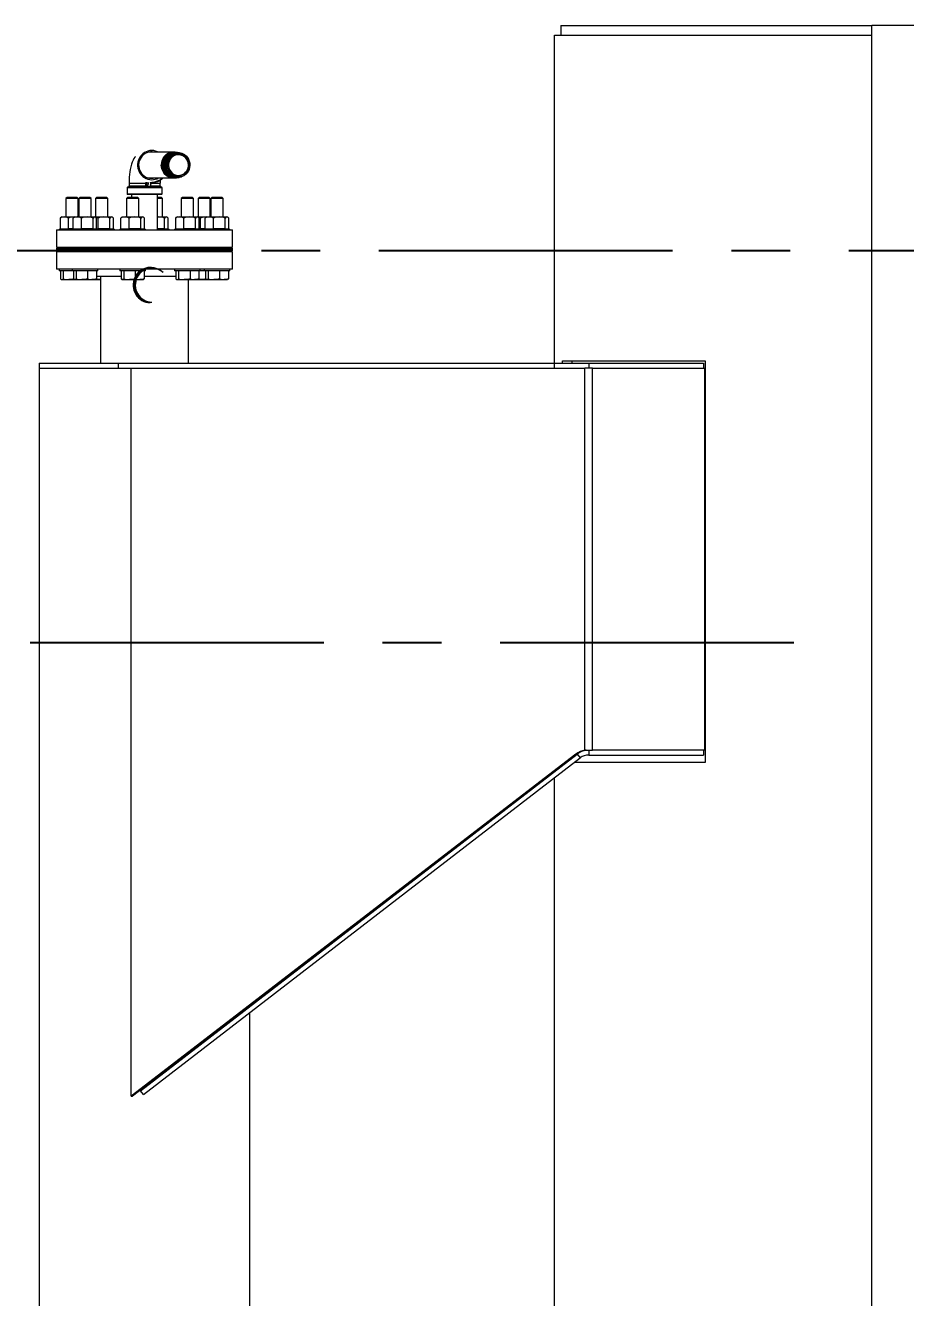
# Model space of a CAD drawing. Header units: inches. Extents: x 0 to 4731, y 0 to 1632.
# Drawn here: x 730.7 to 775.6, y 587.6 to 652.5 of the extents above; entities that cross this region are included whole.
import ezdxf

# ---------------------------------------------------------------- set-up
doc = ezdxf.new("R2010")
doc.units = ezdxf.units.IN
doc.header["$LTSCALE"] = 48
doc.header["$MEASUREMENT"] = 0
doc.linetypes.add('CENTER', pattern=[2, 1.25, -0.25, 0.25, -0.25])
for name, color, linetype, lineweight in [('AM_7', 142, 'CENTER', 25), ('Equipment-AM_0', 7, 'Continuous', 50), ('Equipment-AM_5', 92, 'Continuous', 25)]:
    doc.layers.add(name, color=color, linetype=linetype, lineweight=lineweight)
doc.styles.add('ISOCP', font='ISOCP.SHX')
doc.styles.get("Standard").update_dxf_attribs({"font": 'ROMANS.SHX', "width": 0.7})
doc.dimstyles.new('METSOPOWER_ANSI$0', dxfattribs={"dimtxt": 0.12, "dimasz": 0.12, "dimexe": 0.1, "dimexo": 0.05, "dimgap": 0.06, "dimtad": 1, "dimtoh": 1, "dimdec": 5, "dimzin": 12, "dimdsep": 46, "dimlunit": 4, "dimtxsty": 'Standard', "dimcen": 0, "dimclrd": 256, "dimclre": 256, "dimclrt": 140, "dimadec": 0, "dimazin": 2, "dimtp": 0.1, "dimtm": 0.1, "dimtfac": 0.71, "dimtdec": 5, "dimtmove": 0, "dimatfit": 3, "dimfxl": 1, "dimfrac": 2, "dimtzin": 7, "dimlwd": -1, "dimlwe": -1, "dimarcsym": 1})

# ---------------------------------------------------------------- blocks, each defined once
blk = doc.blocks.new('*D496')
at = {"layer": 'Defpoints', "color": 0, "transparency": 16777216}
for p in [(731.364, 631.03), (656.528, 509.03), (750.681, 509.03)]:
    blk.add_point(p, dxfattribs=at)
at = {"layer": 'Equipment-AM_5', "linetype": 'ByBlock', "transparency": 16777216}
for p, q in [((728.964, 631.03), (651.728, 631.03)), ((656.528, 625.27), (656.528, 514.79)), ((748.281, 509.03), (651.728, 509.03))]:
    blk.add_line(p, q, dxfattribs=at)
at = {"layer": 'Equipment-AM_5', "transparency": 16777216}
for points in [[(655.568, 625.27), (657.488, 625.27), (656.528, 631.03)], [(655.568, 514.79), (657.488, 514.79), (656.528, 509.03)]]:
    blk.add_solid(points, dxfattribs=at)
at = {"layer": 'Equipment-AM_5', "color": 140, "transparency": 16777216, "insert": (650.768, 570.03), "char_height": 5.76, "attachment_point": 5, "rotation": 90, "style": 'ISOCP', "bg_fill": 3, "box_fill_scale": 1.25, "bg_fill_color": 256, "bg_fill_true_color": 13158600, "bg_fill_transparency": 0}
blk.add_mtext('10\'-2"', dxfattribs=at)

msp = doc.modelspace()

# ---------------------------------------------------------------- linework, layer by layer
at = {"layer": 'AM_7', "ltscale": 0.25}
msp.add_line((1003.705925, 641.030171), (695.863562, 641.030171), dxfattribs=at)
at = {"layer": 'Equipment-AM_0', "lineweight": 18}
for p, q in [((758.002834, 652.530171), (758.002834, 652.030171)), ((758.002834, 652.530171), (773.875717, 652.530171)), ((773.875717, 509.030171), (773.875717, 652.530171)), ((777.328648, 652.530171), (773.875717, 652.530171)), ((757.681146, 635.030171), (757.681146, 652.030171)), ((757.681146, 652.030171), (773.875717, 652.030171)), ((738.230419, 646.057671), (736.998839, 646.057671)), ((737.131066, 646.057671), (737.094302, 646.06441)), ((738.349599, 646.046535), (738.253488, 646.052047)), ((738.309893, 646.05254), (738.308759, 646.052685)), ((738.403196, 646.033066), (738.326597, 646.042936)), ((738.330926, 646.049853), (738.328638, 646.050145)), ((738.370371, 646.042714), (738.336361, 646.048167)), ((738.351956, 646.047166), (738.349656, 646.04746)), ((738.433542, 646.034469), (738.369561, 646.041415)), ((738.372974, 646.044481), (738.370696, 646.044772)), ((738.403133, 646.033058), (738.376857, 646.036846)), ((738.40062, 646.032753), (738.385171, 646.036582)), ((738.408727, 646.02781), (738.388812, 646.031318)), ((738.394009, 646.041793), (738.391723, 646.042085)), ((738.496813, 646.027755), (738.403507, 646.033104)), ((738.415047, 646.039106), (738.41275, 646.039399)), ((738.45067, 646.028611), (738.416978, 646.035034)), ((738.436074, 646.036419), (738.433788, 646.036711)), ((738.457094, 646.033733), (738.454797, 646.034027)), ((738.478129, 646.031046), (738.475847, 646.031337)), ((738.517588, 646.023965), (738.484577, 646.029259)), ((738.499166, 646.028358), (738.496869, 646.028652)), ((738.508867, 646.025363), (738.591292, 646.004706)), ((738.520195, 646.025671), (738.517905, 646.025964)), ((737.594172, 645.361169), (737.593087, 645.393037)), ((737.976727, 645.003778), (737.976171, 645.004463)), ((735.948051, 644.471116), (735.948051, 644.335171)), ((735.948051, 644.471116), (736.809041, 644.471116)), ((735.948051, 644.335171), (736.809041, 644.335171)), ((736.809041, 644.335171), (736.809041, 644.471116)), ((736.809041, 644.471116), (736.840797, 644.471116)), ((736.809041, 644.335171), (736.840797, 644.335171)), ((736.840797, 644.471116), (736.840797, 644.335171)), ((736.846116, 644.306432), (736.897089, 644.514015)), ((736.846116, 644.306432), (736.847858, 644.30768)), ((736.935395, 644.509156), (736.887066, 644.312339)), ((736.998839, 644.742671), (738.230419, 644.742671)), ((737.022166, 644.504671), (737.099516, 644.504671)), ((737.022295, 644.312339), (737.069523, 644.504671)), ((737.042745, 644.312247), (737.089996, 644.504671)), ((737.051398, 644.335171), (737.048374, 644.335171)), ((737.051398, 644.347484), (737.051398, 644.335171)), ((737.051398, 644.335171), (737.529051, 644.335171)), ((737.081756, 644.471116), (737.529051, 644.471116)), ((737.529051, 644.335171), (737.529051, 644.471116)), ((738.27093, 644.749452), (738.360901, 644.755691)), ((738.312002, 644.748711), (738.339667, 644.753457)), ((738.318945, 644.748958), (738.321235, 644.74925)), ((738.339974, 644.751644), (738.342266, 644.751937)), ((738.361, 644.754331), (738.363292, 644.754624)), ((738.365884, 644.757766), (738.423816, 644.764727)), ((738.382036, 644.757018), (738.384313, 644.757309)), ((738.403051, 644.759703), (738.405353, 644.759997)), ((738.417999, 644.764745), (738.513934, 644.784863)), ((738.420749, 644.7684), (738.508114, 644.77446)), ((738.424097, 644.762392), (738.426387, 644.762685)), ((738.435023, 644.76939), (738.483908, 644.780396)), ((738.445116, 644.765078), (738.447412, 644.765371)), ((738.448278, 644.77031), (738.563786, 644.792751)), ((738.460018, 644.767604), (738.486885, 644.772212)), ((738.466156, 644.767766), (738.468431, 644.768056)), ((738.487183, 644.770452), (738.489473, 644.770745)), ((738.508209, 644.773139), (738.510506, 644.773432)), ((732.779287, 643.745171), (732.725187, 643.691071)), ((732.725187, 643.691071), (732.725187, 642.753671)), ((732.732793, 643.691071), (732.725187, 643.691071)), ((733.350187, 643.691071), (732.732793, 643.691071)), ((732.785576, 643.745171), (732.779287, 643.745171)), ((733.296087, 643.745171), (732.785576, 643.745171)), ((733.350187, 643.691071), (733.296087, 643.745171)), ((733.350187, 642.753671), (733.350187, 643.691071)), ((733.435396, 643.745171), (733.381296, 643.691071)), ((733.381296, 643.691071), (733.381296, 642.753671)), ((733.388902, 643.691071), (733.381296, 643.691071)), ((734.006296, 643.691071), (733.388902, 643.691071)), ((733.441685, 643.745171), (733.435396, 643.745171)), ((733.952196, 643.745171), (733.441685, 643.745171)), ((734.006296, 643.691071), (733.952196, 643.745171)), ((734.006296, 642.753671), (734.006296, 643.691071)), ((734.291094, 643.745171), (734.236994, 643.691071)), ((734.236994, 643.691071), (734.236994, 642.753671)), ((734.2446, 643.691071), (734.236994, 643.691071)), ((734.861994, 643.691071), (734.2446, 643.691071)), ((734.297383, 643.745171), (734.291094, 643.745171)), ((734.807894, 643.745171), (734.297383, 643.745171)), ((734.861994, 643.691071), (734.807894, 643.745171)), ((734.861994, 642.753671), (734.861994, 643.691071)), ((735.875081, 643.745171), (735.820981, 643.691071)), ((735.820981, 643.691071), (735.820981, 642.753671)), ((735.828587, 643.691071), (735.820981, 643.691071)), ((736.445981, 643.691071), (735.828587, 643.691071)), ((735.843051, 644.245171), (735.843051, 643.930171)), ((736.958445, 644.245171), (735.843051, 644.245171)), ((735.843051, 643.930171), (737.634051, 643.930171)), ((735.873051, 644.275171), (736.825704, 644.275171)), ((737.604051, 643.900171), (735.873051, 643.900171)), ((735.88137, 643.745171), (735.875081, 643.745171)), ((736.391881, 643.745171), (735.88137, 643.745171)), ((736.081051, 643.900171), (736.081051, 643.745171)), ((736.445981, 643.691071), (736.391881, 643.745171)), ((736.445981, 642.753671), (736.445981, 643.691071)), ((736.819597, 644.275171), (736.816232, 644.277693)), ((737.634051, 644.245171), (736.958445, 644.245171)), ((737.070336, 644.275171), (737.071854, 644.275171)), ((737.071854, 644.275171), (737.604051, 644.275171)), ((737.396051, 642.090171), (737.396051, 643.900171)), ((737.602021, 643.745171), (737.396051, 643.745171)), ((737.656121, 643.691071), (737.396051, 643.691071)), ((737.656121, 643.691071), (737.602021, 643.745171)), ((737.634051, 643.930171), (737.634051, 644.245171)), ((737.656121, 642.753671), (737.656121, 643.691071)), ((738.669207, 643.745171), (738.615107, 643.691071)), ((738.615107, 643.691071), (738.615107, 642.753671)), ((738.622713, 643.691071), (738.615107, 643.691071)), ((739.240107, 643.691071), (738.622713, 643.691071)), ((738.675497, 643.745171), (738.669207, 643.745171)), ((739.186007, 643.745171), (738.675497, 643.745171)), ((739.240107, 643.691071), (739.186007, 643.745171)), ((739.240107, 642.753671), (739.240107, 643.691071)), ((739.524905, 643.745171), (739.470805, 643.691071)), ((739.470805, 643.691071), (739.470805, 642.753671)), ((739.478411, 643.691071), (739.470805, 643.691071)), ((740.095805, 643.691071), (739.478411, 643.691071)), ((739.531195, 643.745171), (739.524905, 643.745171)), ((740.041705, 643.745171), (739.531195, 643.745171)), ((740.095805, 643.691071), (740.041705, 643.745171)), ((740.095805, 642.753671), (740.095805, 643.691071)), ((740.181014, 643.745171), (740.126914, 643.691071)), ((740.126914, 643.691071), (740.126914, 642.753671)), ((740.13452, 643.691071), (740.126914, 643.691071)), ((740.751914, 643.691071), (740.13452, 643.691071)), ((740.187303, 643.745171), (740.181014, 643.745171)), ((740.697814, 643.745171), (740.187303, 643.745171)), ((740.751914, 643.691071), (740.697814, 643.745171)), ((740.751914, 642.753671), (740.751914, 643.691071)), ((732.439465, 642.694301), (732.481436, 642.734829)), ((732.439465, 642.138671), (732.439465, 642.694301)), ((732.506687, 642.753671), (732.481155, 642.735218)), ((732.506687, 642.753671), (732.64724, 642.753671)), ((732.64724, 642.753671), (733.154127, 642.753671)), ((732.855016, 642.138671), (732.855016, 642.694301)), ((733.095573, 642.694301), (733.137545, 642.734829)), ((733.095573, 642.138671), (733.095573, 642.694301)), ((733.162796, 642.753671), (733.137264, 642.735218)), ((733.154127, 642.753671), (733.162284, 642.7533)), ((733.154127, 642.753671), (733.162796, 642.753671)), ((733.162796, 642.753671), (733.303349, 642.753671)), ((733.303349, 642.753671), (733.810236, 642.753671)), ((733.511125, 642.138671), (733.511125, 642.694301)), ((733.810236, 642.753671), (734.200683, 642.753671)), ((734.109347, 642.138671), (734.109347, 642.694301)), ((734.200683, 642.753671), (734.224796, 642.753671)), ((734.250328, 642.735218), (734.224796, 642.753671)), ((734.224796, 642.753671), (734.665934, 642.753671)), ((734.292019, 642.138671), (734.292019, 642.694301)), ((734.366823, 642.138671), (734.366823, 642.694301)), ((734.665934, 642.753671), (735.056381, 642.753671)), ((734.965046, 642.138671), (734.965046, 642.694301)), ((735.056381, 642.753671), (735.080494, 642.753671)), ((735.106026, 642.735218), (735.080494, 642.753671)), ((735.147717, 642.138671), (735.147717, 642.694301)), ((735.535258, 642.694301), (735.57723, 642.734829)), ((735.535258, 642.138671), (735.535258, 642.694301)), ((735.602481, 642.753671), (735.576949, 642.735218)), ((735.602481, 642.753671), (735.743034, 642.753671)), ((735.743034, 642.753671), (736.249921, 642.753671)), ((735.95081, 642.138671), (735.95081, 642.694301)), ((736.249921, 642.753671), (736.640368, 642.753671)), ((736.549032, 642.138671), (736.549032, 642.694301)), ((736.640368, 642.753671), (736.664481, 642.753671)), ((736.690013, 642.735218), (736.664481, 642.753671)), ((736.731703, 642.138671), (736.731703, 642.694301)), ((737.396051, 642.748526), (737.460061, 642.753671)), ((737.396051, 642.753671), (737.460061, 642.753671)), ((737.460061, 642.753671), (737.850508, 642.753671)), ((737.759172, 642.138671), (737.759172, 642.694301)), ((737.850508, 642.753671), (737.874621, 642.753671)), ((737.900152, 642.735218), (737.874621, 642.753671)), ((737.941843, 642.138671), (737.941843, 642.694301)), ((738.329385, 642.694301), (738.371356, 642.734829)), ((738.329385, 642.138671), (738.329385, 642.694301)), ((738.396607, 642.753671), (738.371076, 642.735218)), ((738.396607, 642.753671), (738.53716, 642.753671)), ((738.53716, 642.753671), (739.044047, 642.753671)), ((738.744936, 642.138671), (738.744936, 642.694301)), ((739.044047, 642.753671), (739.434494, 642.753671)), ((739.343159, 642.138671), (739.343159, 642.694301)), ((739.434494, 642.753671), (739.458607, 642.753671)), ((739.484139, 642.735218), (739.458607, 642.753671)), ((739.458607, 642.753671), (739.899746, 642.753671)), ((739.52583, 642.138671), (739.52583, 642.694301)), ((739.600634, 642.138671), (739.600634, 642.694301)), ((739.841192, 642.694301), (739.883163, 642.734829)), ((739.841192, 642.138671), (739.841192, 642.694301)), ((739.908414, 642.753671), (739.882882, 642.735218)), ((739.899746, 642.753671), (739.907902, 642.7533)), ((739.899746, 642.753671), (739.908414, 642.753671)), ((739.908414, 642.753671), (740.048967, 642.753671)), ((740.048967, 642.753671), (740.555854, 642.753671)), ((740.256743, 642.138671), (740.256743, 642.694301)), ((740.555854, 642.753671), (740.946301, 642.753671)), ((740.854966, 642.138671), (740.854966, 642.694301)), ((740.946301, 642.753671), (740.970414, 642.753671)), ((740.995946, 642.735218), (740.970414, 642.753671)), ((741.037637, 642.138671), (741.037637, 642.694301)), ((732.238551, 642.090171), (732.238551, 641.215171)), ((732.238551, 642.090171), (741.238551, 642.090171)), ((732.381687, 642.122671), (732.381687, 642.090171)), ((732.381687, 642.122671), (732.397654, 642.122671)), ((732.397654, 642.122671), (733.037796, 642.122671)), ((732.439465, 642.138671), (732.64724, 642.138671)), ((732.506687, 642.138671), (732.506687, 642.122671)), ((732.64724, 642.138671), (732.855016, 642.138671)), ((733.095573, 642.138671), (732.855016, 642.138671)), ((733.037796, 642.122671), (733.037796, 642.090171)), ((733.037796, 642.122671), (733.053762, 642.122671)), ((733.053762, 642.122671), (734.349796, 642.122671)), ((733.095573, 642.138671), (733.303349, 642.138671)), ((733.162796, 642.138671), (733.162796, 642.122671)), ((733.303349, 642.138671), (733.511125, 642.138671)), ((733.810236, 642.138671), (733.511125, 642.138671)), ((734.109347, 642.138671), (733.810236, 642.138671)), ((734.109347, 642.138671), (734.200683, 642.138671)), ((734.200683, 642.138671), (734.292019, 642.138671)), ((734.224796, 642.122671), (734.224796, 642.138671)), ((734.292019, 642.138671), (734.366823, 642.138671)), ((734.349796, 642.090171), (734.349796, 642.122671)), ((734.349796, 642.122671), (735.205494, 642.122671)), ((734.665934, 642.138671), (734.366823, 642.138671)), ((734.965046, 642.138671), (734.665934, 642.138671)), ((734.965046, 642.138671), (735.056381, 642.138671)), ((735.056381, 642.138671), (735.147717, 642.138671)), ((735.080494, 642.122671), (735.080494, 642.138671)), ((735.205494, 642.090171), (735.205494, 642.122671)), ((735.477481, 642.122671), (735.477481, 642.090171)), ((735.477481, 642.122671), (735.493447, 642.122671)), ((735.493447, 642.122671), (736.789481, 642.122671)), ((735.535258, 642.138671), (735.743034, 642.138671)), ((735.602481, 642.138671), (735.602481, 642.122671)), ((735.743034, 642.138671), (735.95081, 642.138671)), ((736.249921, 642.138671), (735.95081, 642.138671)), ((736.549032, 642.138671), (736.249921, 642.138671)), ((736.549032, 642.138671), (736.640368, 642.138671)), ((736.640368, 642.138671), (736.731703, 642.138671)), ((736.664481, 642.122671), (736.664481, 642.138671)), ((736.789481, 642.090171), (736.789481, 642.122671)), ((737.460061, 642.138671), (737.396051, 642.138671)), ((737.396051, 642.122671), (737.999621, 642.122671)), ((737.759172, 642.138671), (737.460061, 642.138671)), ((737.759172, 642.138671), (737.850508, 642.138671)), ((737.850508, 642.138671), (737.941843, 642.138671)), ((737.874621, 642.122671), (737.874621, 642.138671)), ((737.999621, 642.090171), (737.999621, 642.122671)), ((738.271607, 642.122671), (738.271607, 642.090171)), ((738.271607, 642.122671), (738.287574, 642.122671)), ((738.287574, 642.122671), (739.583607, 642.122671)), ((738.329385, 642.138671), (738.53716, 642.138671)), ((738.396607, 642.138671), (738.396607, 642.122671)), ((738.53716, 642.138671), (738.744936, 642.138671)), ((739.044047, 642.138671), (738.744936, 642.138671)), ((739.343159, 642.138671), (739.044047, 642.138671)), ((739.343159, 642.138671), (739.434494, 642.138671)), ((739.434494, 642.138671), (739.52583, 642.138671)), ((739.458607, 642.122671), (739.458607, 642.138671)), ((739.52583, 642.138671), (739.600634, 642.138671)), ((739.583607, 642.090171), (739.583607, 642.122671)), ((739.583607, 642.122671), (739.783414, 642.122671)), ((739.841192, 642.138671), (739.600634, 642.138671)), ((739.783414, 642.122671), (739.783414, 642.090171)), ((739.783414, 642.122671), (739.799381, 642.122671)), ((739.799381, 642.122671), (741.095414, 642.122671)), ((739.841192, 642.138671), (740.048967, 642.138671)), ((739.908414, 642.138671), (739.908414, 642.122671)), ((740.048967, 642.138671), (740.256743, 642.138671)), ((740.555854, 642.138671), (740.256743, 642.138671)), ((740.854966, 642.138671), (740.555854, 642.138671)), ((740.854966, 642.138671), (740.946301, 642.138671)), ((740.946301, 642.138671), (741.037637, 642.138671)), ((740.970414, 642.122671), (740.970414, 642.138671)), ((741.095414, 642.090171), (741.095414, 642.122671)), ((741.238551, 641.215171), (741.238551, 642.090171)), ((732.238551, 641.215171), (741.238551, 641.215171)), ((732.238551, 641.152671), (732.238551, 641.090171)), ((733.084845, 641.152671), (732.238551, 641.152671)), ((732.238551, 641.090171), (732.238551, 641.027671)), ((741.238551, 641.090171), (732.238551, 641.090171)), ((733.084845, 641.090171), (732.238551, 641.090171)), ((732.725187, 641.215171), (732.725187, 641.152671)), ((741.238551, 641.152671), (733.084845, 641.152671)), ((741.238551, 641.090171), (733.084845, 641.090171)), ((733.350187, 641.152671), (733.350187, 641.215171)), ((733.381296, 641.215171), (733.381296, 641.152671)), ((734.006296, 641.152671), (734.006296, 641.215171)), ((735.820981, 641.215171), (735.820981, 641.152671)), ((736.445981, 641.152671), (736.445981, 641.215171)), ((738.615107, 641.215171), (738.615107, 641.152671)), ((739.240107, 641.152671), (739.240107, 641.215171)), ((739.832301, 641.152671), (739.832301, 641.215171)), ((740.095805, 641.152671), (740.095805, 641.215171)), ((740.126914, 641.215171), (740.126914, 641.152671)), ((740.751914, 641.152671), (740.751914, 641.215171)), ((741.238551, 641.090171), (741.238551, 641.152671)), ((741.238551, 641.027671), (741.238551, 641.090171)), ((741.238551, 641.027671), (732.238551, 641.027671)), ((732.238551, 640.965171), (732.238551, 640.090171)), ((741.238551, 640.965171), (732.238551, 640.965171)), ((732.725187, 641.027671), (732.725187, 640.965171)), ((733.350187, 640.965171), (733.350187, 641.027671)), ((733.381296, 641.027671), (733.381296, 640.965171)), ((734.006296, 640.965171), (734.006296, 641.027671)), ((735.820981, 641.027671), (735.820981, 640.965171)), ((736.445981, 640.965171), (736.445981, 641.027671)), ((738.615107, 641.027671), (738.615107, 640.965171)), ((739.240107, 640.965171), (739.240107, 641.027671)), ((739.832301, 640.965171), (739.832301, 641.027671)), ((740.095805, 640.965171), (740.095805, 641.027671)), ((740.126914, 641.027671), (740.126914, 640.965171)), ((740.751914, 640.965171), (740.751914, 641.027671)), ((741.238551, 640.090171), (741.238551, 640.965171)), ((741.238551, 640.090171), (732.238551, 640.090171)), ((732.381687, 640.090171), (732.381687, 639.995171)), ((732.397654, 639.995171), (732.381687, 639.995171)), ((733.037796, 639.995171), (732.397654, 639.995171)), ((732.452385, 639.995171), (732.452385, 639.598598)), ((732.586838, 639.995171), (732.586838, 639.598598)), ((733.037796, 640.090171), (733.037796, 639.995171)), ((733.053762, 639.995171), (733.037796, 639.995171)), ((734.349796, 639.995171), (733.053762, 639.995171)), ((733.108493, 639.995171), (733.108493, 639.598598)), ((733.242947, 639.995171), (733.242947, 639.598598)), ((733.82825, 639.995171), (733.82825, 639.598598)), ((734.279099, 639.995171), (734.279099, 639.598598)), ((734.349796, 639.995171), (734.349796, 640.090171)), ((735.477481, 640.090171), (735.477481, 639.995171)), ((735.493447, 639.995171), (735.477481, 639.995171)), ((736.789481, 639.995171), (735.493447, 639.995171)), ((735.548178, 639.995171), (735.548178, 639.598598)), ((735.682632, 639.995171), (735.682632, 639.598598)), ((736.267934, 639.995171), (736.267934, 639.598598)), ((736.718783, 639.995171), (736.718783, 639.598598)), ((736.789481, 639.995171), (736.789481, 640.090171)), ((737.099516, 640.170671), (737.022166, 640.170671)), ((738.271607, 640.090171), (738.271607, 639.995171)), ((738.287574, 639.995171), (738.271607, 639.995171)), ((739.583607, 639.995171), (738.287574, 639.995171)), ((738.342305, 639.995171), (738.342305, 639.598598)), ((738.476758, 639.995171), (738.476758, 639.598598)), ((739.062061, 639.995171), (739.062061, 639.598598)), ((739.51291, 639.995171), (739.51291, 639.598598)), ((739.583607, 639.995171), (739.583607, 640.090171)), ((739.783414, 639.995171), (739.583607, 639.995171)), ((739.783414, 640.090171), (739.783414, 639.995171)), ((739.799381, 639.995171), (739.783414, 639.995171)), ((741.095414, 639.995171), (739.799381, 639.995171)), ((739.854111, 639.995171), (739.854111, 639.598598)), ((739.988565, 639.995171), (739.988565, 639.598598)), ((740.573868, 639.995171), (740.573868, 639.598598)), ((741.024717, 639.995171), (741.024717, 639.598598)), ((741.095414, 639.995171), (741.095414, 640.090171)), ((732.493441, 639.558819), (732.506687, 639.551171)), ((732.519611, 639.551171), (732.506687, 639.551171)), ((732.519611, 639.551171), (732.879489, 639.551171)), ((732.879489, 639.551171), (733.162796, 639.551171)), ((733.14955, 639.558819), (733.162796, 639.551171)), ((733.17572, 639.551171), (733.162796, 639.551171)), ((733.17572, 639.551171), (733.535598, 639.551171)), ((733.535598, 639.551171), (734.053674, 639.551171)), ((734.053674, 639.551171), (734.224796, 639.551171)), ((734.224796, 639.551171), (734.238042, 639.558819)), ((734.224796, 639.551171), (734.391296, 639.551171)), ((735.548178, 639.715171), (734.279099, 639.715171)), ((734.488551, 639.559652), (734.391296, 639.551171)), ((734.391296, 639.551171), (734.488551, 639.551171)), ((734.488551, 639.715171), (734.488551, 635.280171)), ((735.589234, 639.558819), (735.602481, 639.551171)), ((735.615405, 639.551171), (735.602481, 639.551171)), ((735.615405, 639.551171), (735.975283, 639.551171)), ((735.975283, 639.551171), (736.493359, 639.551171)), ((736.493359, 639.551171), (736.664481, 639.551171)), ((736.664481, 639.551171), (736.677727, 639.558819)), ((738.342305, 639.715171), (736.718783, 639.715171)), ((738.383361, 639.558819), (738.396607, 639.551171)), ((738.409531, 639.551171), (738.396607, 639.551171)), ((738.409531, 639.551171), (738.76941, 639.551171)), ((738.76941, 639.551171), (739.287485, 639.551171)), ((738.988551, 635.280171), (738.988551, 639.551171)), ((739.287485, 639.551171), (739.458607, 639.551171)), ((739.458607, 639.551171), (739.471854, 639.558819)), ((739.458607, 639.551171), (739.625108, 639.551171)), ((739.625108, 639.551171), (739.908414, 639.551171)), ((739.895168, 639.558819), (739.908414, 639.551171)), ((739.921338, 639.551171), (739.908414, 639.551171)), ((739.921338, 639.551171), (740.281216, 639.551171)), ((740.281216, 639.551171), (740.799292, 639.551171)), ((740.799292, 639.551171), (740.970414, 639.551171)), ((740.970414, 639.551171), (740.983661, 639.558819)), ((731.363551, 635.280171), (731.363551, 635.030171)), ((731.363551, 635.280171), (735.390541, 635.280171)), ((735.390541, 635.280171), (735.390541, 635.030171)), ((735.390541, 635.280171), (759.421863, 635.280171)), ((758.086099, 635.405171), (765.371765, 635.405171)), ((758.086099, 635.280171), (758.086099, 635.405171)), ((758.583487, 635.280171), (758.583487, 635.405171)), ((759.421863, 635.280171), (759.421863, 635.030171)), ((759.421863, 635.280171), (765.275828, 635.280171)), ((765.275828, 635.280171), (765.275828, 635.030171)), ((765.371765, 635.405171), (765.371765, 614.905171)), ((731.363551, 635.030171), (731.363551, 540.26147)), ((731.363551, 635.030171), (735.390541, 635.030171)), ((735.390541, 635.030171), (736.058887, 635.030171)), ((736.058887, 597.862637), (736.058887, 635.030171)), ((736.058887, 635.030171), (759.221719, 635.030171)), ((759.221719, 615.521378), (759.221719, 635.030171)), ((759.615544, 635.030171), (759.221719, 635.030171)), ((759.615544, 615.530171), (759.615544, 635.030171)), ((759.615544, 635.030171), (765.33065, 635.030171)), ((765.33065, 635.030171), (765.33065, 615.530171)), ((758.771342, 615.332135), (736.058887, 597.862637)), ((758.833653, 615.332135), (736.121199, 597.862637)), ((736.526384, 598.138913), (758.833697, 615.333519)), ((736.68317, 597.947402), (758.990482, 615.142008)), ((758.771342, 615.332135), (758.833653, 615.332135)), ((758.833697, 615.333519), (758.990482, 615.142008)), ((759.284031, 615.521378), (759.221719, 615.521378)), ((759.284031, 615.521378), (759.366719, 615.524022)), ((759.421863, 615.525774), (759.421863, 615.280171)), ((759.421863, 615.280171), (765.275828, 615.280171)), ((765.33065, 615.530171), (759.615544, 615.530171)), ((765.275828, 615.530171), (765.275828, 615.280171)), ((765.371765, 614.905171), (758.683223, 614.905171)), ((757.681146, 596.41258), (757.681146, 614.132764)), ((757.681146, 576.467671), (757.681146, 614.132764)), ((742.113551, 578.280171), (742.113551, 602.133171)), ((736.058887, 597.862637), (736.121199, 597.862637)), ((736.68317, 597.947402), (736.526384, 598.138913))]:
    msp.add_line(p, q, dxfattribs=at)
at = {"layer": 'Equipment-AM_0', "lineweight": 18, "flags": 128}
for points in [[(736.269056, 645.834382), (736.247, 645.805994), (736.198091, 645.73037), (736.153847, 645.647976), (736.112958, 645.555434), (736.074257, 645.447051), (736.038078, 645.318203), (736.008646, 645.181904), (735.986842, 645.049426), (735.97079, 644.919364), (735.959361, 644.790019), (735.952003, 644.660699), (735.948447, 644.531329), (735.948051, 644.471116)], [(737.448868, 646.057671), (737.395055, 646.084563), (737.302033, 646.118667), (737.205375, 646.139388), (737.106883, 646.146337), (737.008391, 646.139388), (736.911733, 646.118667), (736.818711, 646.084563), (736.731057, 646.03771), (736.650404, 645.978981), (736.578254, 645.909469), (736.515951, 645.83047), (736.464657, 645.743456), (736.425326, 645.650047), (736.398691, 645.551983), (736.385248, 645.451091), (736.385248, 645.34925), (736.398691, 645.248359), (736.425326, 645.150295), (736.464657, 645.056885), (736.515951, 644.969871), (736.578254, 644.890872), (736.650404, 644.821361), (736.731057, 644.762631), (736.818711, 644.715778), (736.911733, 644.681674), (737.008391, 644.660954), (737.106883, 644.654004), (737.106883, 644.654004)], [(737.220776, 646.057671), (737.136064, 646.069879), (737.041032, 646.069879), (736.947014, 646.055606), (736.856012, 646.027362), (736.769966, 645.985752), (736.69071, 645.931661), (736.619934, 645.866242), (736.559145, 645.790889), (736.509639, 645.707209), (736.472472, 645.616985), (736.448436, 645.52214), (736.438042, 645.424695), (736.441513, 645.326728), (736.458774, 645.230326), (736.489457, 645.137544), (736.53291, 645.050359), (736.588205, 644.97063), (736.654163, 644.900056), (736.72938, 644.840141), (736.812252, 644.792162), (736.901013, 644.757142), (736.99377, 644.735827), (737.088548, 644.728671), (737.088548, 644.728671)], [(736.998839, 646.057671), (736.994264, 646.057654), (736.921571, 646.052821)], [(737.628048, 645.602864), (737.604031, 645.493017), (737.598581, 645.38046)], [(738.338545, 644.754105), (738.290662, 644.746107), (738.184488, 644.746903), (738.076919, 644.76653), (737.976931, 644.803349), (737.88167, 644.858415), (737.799083, 644.927121), (737.726812, 645.011432), (737.670881, 645.104292), (737.629695, 645.208353), (737.606676, 645.314905), (737.601168, 645.426992), (737.613607, 645.535227), (737.644348, 645.642702), (737.690794, 645.740417), (737.754269, 645.831159), (737.829435, 645.90733), (737.918435, 645.9711), (738.001898, 646.012449), (738.092311, 646.041215), (738.183812, 646.05554), (738.278401, 646.055739), (738.309591, 646.050658)], [(738.326389, 646.042315), (738.256889, 646.054558), (738.11683, 646.043926), (737.982554, 646.001434), (737.860751, 645.929204), (737.757449, 645.830853), (737.677828, 645.711205), (737.625844, 645.576213), (737.604063, 645.432556), (737.613656, 645.287335), (737.65413, 645.147744), (737.723505, 645.020665), (737.818427, 644.912419), (737.932225, 644.82974)], [(737.673611, 645.662083), (737.639417, 645.555685), (737.62337, 645.444733)], [(738.341991, 644.754169), (738.286722, 644.747361), (738.178057, 644.75285), (738.074792, 644.776305), (737.973959, 644.8184), (737.88399, 644.875615), (737.802298, 644.949584), (737.735712, 645.03412), (737.682315, 645.131638), (737.646567, 645.233975), (737.627434, 645.344054), (737.626507, 645.45266), (737.643745, 645.562893), (737.677693, 645.665523), (737.729309, 645.763479), (737.794257, 645.848558), (737.874381, 645.923185), (737.962954, 645.981111), (738.062496, 646.023984), (738.164654, 646.048212), (738.272333, 646.054482), (738.330665, 646.047641)], [(737.728378, 645.801666), (737.669912, 645.706768), (737.628048, 645.602864)], [(738.330813, 646.04496), (738.304748, 646.050215), (738.164961, 646.045751), (738.029618, 646.00937), (737.905473, 645.942831), (737.798678, 645.849494), (737.714548, 645.733957), (737.657313, 645.601929), (737.629777, 645.459974), (737.633364, 645.315095), (737.667942, 645.174474), (737.731776, 645.045048), (737.821785, 644.933232), (737.933534, 644.844559), (738.061507, 644.783366), (738.199433, 644.752727), (738.340506, 644.754124), (738.405894, 644.769995)], [(738.363154, 644.756299), (738.279903, 644.749657), (738.175031, 644.759484), (738.070285, 644.788041), (737.974425, 644.832942), (737.884693, 644.895471), (737.808596, 644.970397), (737.743938, 645.059861), (737.69613, 645.156378), (737.663784, 645.262701), (737.649605, 645.369933), (737.653165, 645.481133), (737.674167, 645.586993), (737.713183, 645.690533), (737.766949, 645.783083), (737.836971, 645.867283), (737.917389, 645.936081), (738.010469, 645.991438), (738.10842, 646.028715), (738.214006, 646.048973), (738.318387, 646.05051), (738.351633, 646.045141)], [(737.72457, 645.718301), (737.680616, 645.616349), (737.654218, 645.508055)], [(738.328502, 646.045012), (738.213031, 646.046389), (738.076885, 646.016117), (737.950638, 645.955363), (737.840574, 645.867162), (737.752138, 645.755908), (737.689785, 645.62707), (737.6566, 645.487055), (737.654231, 645.342782), (737.682887, 645.201393), (737.741122, 645.069879), (737.826093, 644.954728), (737.933662, 644.861671), (738.058496, 644.79526), (738.211925, 644.756434), (738.369895, 644.757905), (738.411881, 644.769352)], [(738.410704, 644.763198), (738.381148, 644.756913), (738.276348, 644.753072), (738.169396, 644.767752), (738.069217, 644.799725), (737.97295, 644.849911), (737.888626, 644.914109), (737.81384, 644.994158), (737.754824, 645.083356), (737.709895, 645.184254), (737.682789, 645.288404), (737.672734, 645.398783), (737.680544, 645.506148), (737.706446, 645.613565), (737.748244, 645.712039), (737.807132, 645.804379), (737.878156, 645.882854), (737.96334, 645.949698), (738.055529, 645.999315), (738.15735, 646.033115), (738.260254, 646.048265), (738.367171, 646.045194), (738.396183, 646.039207)], [(737.791855, 645.848904), (737.724932, 645.760792), (737.673611, 645.662083)], [(738.25452, 646.041457), (738.141053, 646.026427), (737.996201, 645.96678), (737.870289, 645.871698), (737.771222, 645.747175), (737.705223, 645.601002), (737.676494, 645.442308), (737.686875, 645.281036), (737.735721, 645.127269), (737.820029, 644.990607), (737.934598, 644.879618), (738.072282, 644.801225), (738.224511, 644.760292), (738.38183, 644.759385), (738.418061, 644.768689)], [(737.780592, 645.770999), (737.727387, 645.674438), (737.69098, 645.569823)], [(737.733458, 645.629453), (737.704737, 645.522767), (737.69413, 645.412496)], [(738.420758, 644.764359), (738.377501, 644.757083), (738.270055, 644.757762), (738.167198, 644.776404), (738.065972, 644.813543), (737.974842, 644.866074), (737.891188, 644.935501), (737.822003, 645.016014), (737.765297, 645.109914), (737.725806, 645.209342), (737.702388, 645.317137), (737.696993, 645.424276), (737.709454, 645.533817), (737.738716, 645.636589), (737.785601, 645.735524), (737.846172, 645.822337), (737.922144, 645.899504), (738.007143, 645.960562), (738.103583, 646.007249), (738.203372, 646.035655), (738.309348, 646.046584), (738.412618, 646.03912), (738.42694, 646.035511)], [(738.146389, 646.016038), (738.026751, 645.968854), (737.900034, 645.87609), (737.799656, 645.753581), (737.73191, 645.609026), (737.701066, 645.45146), (737.709131, 645.290733), (737.755633, 645.136913), (737.837672, 644.9996), (737.950179, 644.887372), (738.08618, 644.80727), (738.089763, 644.80625)], [(737.781397, 645.686386), (737.742842, 645.583603), (737.721901, 645.475443)], [(738.426097, 644.765011), (738.370971, 644.758154), (738.267094, 644.763278), (738.16257, 644.786885), (738.06614, 644.827006), (737.975029, 644.884788), (737.896859, 644.955398), (737.829376, 645.040853), (737.778226, 645.134003), (737.741927, 645.237508), (737.723514, 645.342704), (737.722438, 645.452595), (737.73879, 645.55798), (737.773011, 645.661867), (737.822236, 645.755558), (737.887844, 645.841724), (737.964342, 645.913149), (738.053887, 645.971869), (738.148982, 646.012964), (738.25231, 646.037604), (738.355223, 646.043721), (738.414778, 646.036808)], [(737.859433, 645.891441), (737.784771, 645.810908), (737.72457, 645.718301)], [(738.299481, 646.035472), (738.202526, 646.025571), (738.057297, 645.970765), (737.929826, 645.880314), (737.828148, 645.759854), (737.758681, 645.616935), (737.725779, 645.46052), (737.731539, 645.300379), (737.775679, 645.146533), (737.855461, 645.008609), (737.965915, 644.895206), (738.100197, 644.813409), (738.249963, 644.768358)], [(737.841297, 645.819697), (737.779434, 645.729412), (737.733458, 645.629453)], [(738.463885, 644.768267), (738.367619, 644.760472), (738.261496, 644.770289), (738.161342, 644.797464), (738.064296, 644.842777), (737.978456, 644.902438), (737.90137, 644.978154), (737.839466, 645.063588), (737.790978, 645.161182), (737.759938, 645.262766), (737.745462, 645.371243), (737.748736, 645.47753), (737.769855, 645.584661), (737.807025, 645.683667), (737.861308, 645.777372), (737.928135, 645.857929), (738.009411, 645.927634), (738.098308, 645.98065), (738.197358, 646.018485), (738.298246, 646.037968), (738.403844, 646.039651), (738.435776, 646.034532)], [(738.236754, 646.025245), (738.233194, 646.024936), (738.087826, 645.972536), (737.959653, 645.884376), (737.856721, 645.765978), (737.785537, 645.624732), (737.750603, 645.469489), (737.754108, 645.309971), (737.795881, 645.156139), (737.873385, 645.017627), (737.98179, 644.903092), (738.114345, 644.819663), (738.219207, 644.786397)], [(737.834492, 645.740095), (737.786562, 645.642171), (737.755578, 645.537145)], [(737.794991, 645.597018), (737.771686, 645.490338), (737.766413, 645.381029)], [(738.570143, 644.790205), (738.568493, 644.78954), (738.467546, 644.767944), (738.361518, 644.763926), (738.259277, 644.777828), (738.157881, 644.810049), (738.065811, 644.857897), (737.980418, 644.92274), (737.908843, 644.999155), (737.849024, 645.089322), (737.805961, 645.185699), (737.778408, 645.291034), (737.768663, 645.396513), (737.776432, 645.505145), (737.801055, 645.607837), (737.84322, 645.707516), (737.899387, 645.795838), (737.971143, 645.87532), (738.05247, 645.939306), (738.145674, 645.989619), (738.242938, 646.022042), (738.347023, 646.037498), (738.449199, 646.034689), (738.456966, 646.033095)], [(738.305722, 646.027129), (738.263819, 646.02413), (738.118342, 645.974162), (737.989495, 645.888296), (737.885367, 645.771952), (737.812502, 645.632403), (737.775532, 645.478369), (737.776807, 645.319501), (737.816253, 645.165733), (737.89146, 645.026667), (737.997793, 644.91102), (738.128618, 644.826005), (738.24306, 644.787824)], [(737.93063, 645.928903), (737.849016, 645.856663), (737.780592, 645.770999)], [(737.906265, 645.863958), (737.836416, 645.780765), (737.781397, 645.686386)], [(737.839915, 645.654498), (737.80673, 645.551181), (737.791167, 645.443442)], [(737.964169, 645.983335), (737.872396, 645.923822), (737.791855, 645.848904)], [(738.675188, 644.826892), (738.662664, 644.819859), (738.56559, 644.785487), (738.461355, 644.76782), (738.35867, 644.768339), (738.254585, 644.787065), (738.157802, 644.822433), (738.065538, 644.875458), (737.98551, 644.941703), (737.915412, 645.023062), (737.861107, 645.112728), (737.821025, 645.21326), (737.798516, 645.316245), (737.792916, 645.424622), (737.804692, 645.52932), (737.834157, 645.633324), (737.878843, 645.727929), (737.94, 645.81583), (738.012508, 645.889668), (738.098409, 645.951546), (738.190512, 645.996281), (738.291416, 646.025146), (738.392672, 646.03572), (738.485303, 646.029143)], [(737.892391, 645.790088), (737.83563, 645.697925), (737.794991, 645.597018)], [(738.253758, 646.009893), (738.148854, 645.975614), (738.019355, 645.892075), (737.914061, 645.77779), (737.839575, 645.639946), (737.800591, 645.487154), (737.799626, 645.328969), (737.836767, 645.175298), (737.909704, 645.035735), (738.013936, 644.919001), (738.143007, 644.832417), (738.288863, 644.781365), (738.333399, 644.777781)], [(737.840553, 645.403014), (737.840883, 645.424853), (737.849569, 645.511915), (737.902153, 645.679514), (737.9539, 645.769123), (738.021389, 645.850698), (738.098956, 645.917406), (738.188801, 645.971149), (738.28339, 646.007425), (738.385406, 646.027266), (738.486294, 646.029006), (738.588918, 646.012691), (738.684666, 645.979684), (738.776259, 645.929037), (738.856005, 645.864987), (738.926167, 645.785703), (738.980846, 645.697821), (739.02159, 645.598828), (739.044961, 645.497011), (739.051614, 645.389464), (739.040963, 645.285189), (739.012692, 645.181211), (738.969141, 645.086235), (738.909054, 644.997554), (738.837434, 644.922592), (738.752227, 644.859215), (738.660538, 644.81273), (738.559743, 644.781815), (738.458252, 644.769062), (738.353163, 644.774112), (738.253246, 644.796544), (738.155646, 644.837004), (738.068507, 644.892108), (737.989342, 644.963433), (737.924749, 645.045009), (737.872888, 645.13917), (737.838073, 645.238032), (737.819311, 645.34442), (737.818148, 645.449428), (737.834553, 645.556052), (737.867125, 645.655366), (737.916796, 645.750202), (737.979381, 645.832621), (738.056668, 645.90497), (738.142159, 645.961191), (738.238292, 646.002883), (738.336995, 646.026555), (738.441078, 646.032875), (738.514791, 646.024413)], [(737.890072, 645.70905), (737.847415, 645.610062), (737.821804, 645.504917)], [(738.362089, 646.023629), (738.324914, 646.022085), (738.179354, 645.976903), (738.049249, 645.895687), (737.942803, 645.783497), (737.866726, 645.647368), (737.825786, 645.49584), (737.822589, 645.338376), (737.857412, 645.184831), (737.928094, 645.044812), (738.030237, 644.927051), (738.157518, 644.83891), (738.302029, 644.785923), (738.454762, 644.771358), (738.606228, 644.796099), (738.676838, 644.827457)], [(737.975036, 645.903389), (737.897944, 645.828032), (737.834492, 645.740095)], [(737.954698, 645.835911), (737.889731, 645.75035), (737.839915, 645.654498)], [(738.004931, 645.96097), (737.917213, 645.897649), (737.841297, 645.819697)], [(739.037017, 645.302346), (739.049286, 645.378578), (739.036175, 645.535082), (738.985886, 645.683098), (738.901611, 645.81338), (738.788662, 645.91776), (738.654196, 645.989736), (738.506679, 646.024842), (738.355379, 646.020865), (738.209828, 645.978053), (738.079171, 645.899135), (737.971612, 645.789053), (737.895784, 645.658953), (737.852609, 645.513661), (737.844632, 645.361742), (737.844632, 645.361742)], [(737.945138, 645.760171), (737.893505, 645.666428), (737.858181, 645.564869)], [(738.020977, 645.877158), (737.948504, 645.798966), (737.890072, 645.70905)], [(738.047116, 645.937651), (737.96359, 645.870789), (737.892391, 645.790088)], [(738.069704, 645.00093), (737.989188, 645.103864), (737.945962, 645.189798), (737.917216, 645.281899), (737.903918, 645.377659), (737.906193, 645.474307), (737.92428, 645.569638), (737.957436, 645.660494), (738.00518, 645.744696), (738.065795, 645.819504), (738.138121, 645.883012), (738.219652, 645.933206), (738.308671, 645.96867), (738.402156, 645.988353), (738.498021, 645.991495), (738.593059, 645.978131), (738.685046, 645.948253), (738.770953, 645.902989), (738.84866, 645.843092), (738.915657, 645.770668), (738.970174, 645.687155), (739.010505, 645.59541), (739.03543, 645.497405), (739.044248, 645.39643), (739.036435, 645.294777), (739.012381, 645.195807), (738.972325, 645.101876), (738.917716, 645.016038), (738.849538, 644.94045), (738.770144, 644.877513), (738.681165, 644.82894), (738.585602, 644.796203), (738.485555, 644.780373), (738.384341, 644.78182), (738.284302, 644.800844), (738.1887, 644.836663), (738.106194, 644.884328), (738.031765, 644.94446), (737.976727, 645.003778)], [(738.081797, 645.987376), (737.988874, 645.933512), (737.906265, 645.863958)], [(738.090759, 645.913468), (738.011545, 645.843335), (737.945138, 645.760171)], [(738.979497, 645.520702), (738.954184, 645.603093), (738.916388, 645.680228), (738.867086, 645.75011), (738.807557, 645.810929), (738.739341, 645.861109), (738.664205, 645.899351), (738.584096, 645.924665), (738.501088, 645.936394), (738.41733, 645.934236), (738.334993, 645.918246), (738.256209, 645.888838), (738.183018, 645.846773), (738.117316, 645.793142), (738.060804, 645.729333), (738.014946, 645.656999), (737.98093, 645.578013), (737.959637, 645.494421), (737.951618, 645.408389), (737.957081, 645.322143), (737.975885, 645.237918), (738.007542, 645.157895), (738.051232, 645.084148), (738.105825, 645.018585), (738.169906, 644.962905), (738.241815, 644.91855), (738.31969, 644.886668), (738.401514, 644.868086), (738.485168, 644.863285), (738.568485, 644.872389), (738.649308, 644.895162), (738.725543, 644.931015), (738.795215, 644.979018), (738.856521, 645.037929), (738.907872, 645.106222), (738.947939, 645.182128), (738.975684, 645.263681), (738.990387, 645.34877), (738.991669, 645.435189), (738.979497, 645.520702)], [(738.121987, 645.966454), (738.032889, 645.908661), (737.954698, 645.835911)], [(738.967638, 645.517884), (738.942099, 645.600407), (738.903741, 645.677467), (738.853611, 645.746963), (738.793076, 645.807), (738.723787, 645.855939), (738.647635, 645.892447), (738.566697, 645.915526), (738.48318, 645.924548), (738.399363, 645.919266), (738.317532, 645.899824), (738.239918, 645.866754), (738.16864, 645.820956), (738.105642, 645.76368), (738.052641, 645.696489), (738.011083, 645.621214), (737.982103, 645.539911), (737.966491, 645.454795), (737.964672, 645.36819), (737.976696, 645.282457), (738.002236, 645.199935), (738.040594, 645.122875), (738.090724, 645.053378), (738.151259, 644.993342), (738.220547, 644.944402), (738.296699, 644.907895), (738.377638, 644.884815), (738.461154, 644.875794), (738.544972, 644.881076), (738.626803, 644.900517), (738.704416, 644.933588), (738.775694, 644.979386), (738.838693, 645.036661), (738.891694, 645.103853), (738.933251, 645.179127), (738.962231, 645.260431), (738.977844, 645.345546), (738.979663, 645.432151), (738.967638, 645.517884)], [(738.160666, 646.007912), (738.063483, 645.963945), (737.975036, 645.903389)], [(738.205113, 646.036728), (738.101854, 646.00779), (738.004931, 645.96097)], [(738.199104, 645.989566), (738.105343, 645.941323), (738.020977, 645.877158)], [(738.240965, 646.02243), (738.140496, 645.9887), (738.047116, 645.937651)], [(738.287352, 646.042184), (738.182281, 646.02396), (738.081797, 645.987376)], [(738.277906, 646.006812), (738.18043, 645.968502), (738.090759, 645.913468)], [(738.322108, 646.030837), (738.219354, 646.007584), (738.121987, 645.966454)], [(738.369561, 646.041415), (738.263709, 646.033993), (738.160666, 646.007912)], [(738.403507, 646.033104), (738.299482, 646.020465), (738.199104, 645.989566)], [(738.39157, 646.0403), (738.311652, 646.046927), (738.205113, 646.036728)], [(738.451149, 646.034481), (738.345548, 646.037843), (738.240965, 646.02243)], [(738.484577, 646.029259), (738.380299, 646.027267), (738.277906, 646.006812)], [(738.412501, 646.038035), (738.3939, 646.041505), (738.287352, 646.042184)], [(738.475537, 646.029027), (738.427206, 646.035523), (738.322108, 646.030837)], [(738.461268, 646.028814), (738.446819, 646.031793), (738.345601, 646.026068)], [(738.537471, 646.004359), (738.509236, 646.016869), (738.437328, 646.028356)], [(737.598581, 645.38046), (737.611873, 645.26851), (737.643527, 645.160461)], [(737.62337, 645.444733), (737.625955, 645.332494), (737.64711, 645.222273)], [(737.643527, 645.160461), (737.692625, 645.059493), (737.757735, 644.968579)], [(737.654218, 645.508055), (737.646164, 645.39661), (737.656707, 645.285295)], [(737.64711, 645.222273), (737.686224, 645.117314), (737.74216, 645.020706)], [(737.656707, 645.285295), (737.685548, 645.177387), (737.73185, 645.076063)], [(737.69098, 645.569823), (737.672459, 645.460238), (737.672379, 645.348909)], [(737.672379, 645.348909), (737.690758, 645.239115), (737.727067, 645.134088)], [(737.69413, 645.412496), (737.701961, 645.301888), (737.728013, 645.194198)], [(737.721901, 645.475443), (737.719201, 645.365091), (737.734837, 645.255798)], [(737.727067, 645.134088), (737.780249, 645.036918), (737.848753, 644.950465)], [(737.728013, 645.194198), (737.771533, 645.092598), (737.831252, 645.000076)], [(737.73185, 645.076063), (737.794265, 644.984304), (737.870968, 644.90481)], [(737.734837, 645.255798), (737.76836, 645.15078), (737.818797, 645.053129)], [(737.74216, 645.020706), (737.813282, 644.935293), (737.897513, 644.863585)], [(737.755578, 645.537145), (737.742467, 645.42811), (737.747627, 645.318278)], [(737.747627, 645.318278), (737.770919, 645.210882), (737.81167, 645.109084)], [(737.757735, 644.968579), (737.836953, 644.890392), (737.927961, 644.82723)], [(737.766413, 645.381029), (737.77934, 645.272309), (737.810099, 645.167378)], [(737.791167, 645.443442), (737.793696, 645.334455), (737.814257, 645.227427)], [(737.810099, 645.167378), (737.857799, 645.069325), (737.921048, 644.981036)], [(737.81167, 645.109084), (737.868694, 645.01588), (737.940326, 644.934011)], [(737.821804, 645.504917), (737.814004, 645.396714), (737.824259, 645.288637)], [(737.814257, 645.227427), (737.852257, 645.12551), (737.90659, 645.031704)], [(737.818797, 645.053129), (737.884676, 644.965718), (737.96407, 644.891117)], [(737.824259, 645.288637), (737.852279, 645.183869), (737.897253, 645.085494)], [(737.831252, 645.000076), (737.905425, 644.919354), (737.991883, 644.852807)], [(737.858181, 645.564869), (737.840219, 645.458484), (737.840162, 645.350407)], [(737.840162, 645.350407), (737.858023, 645.24382), (737.893289, 645.141862)], [(737.840553, 645.403014), (737.842373, 645.381255), (737.844632, 645.361742)], [(737.848753, 644.950465), (737.930576, 644.877272), (738.023322, 644.819491)], [(737.893289, 645.141862), (737.898541, 645.130312), (737.976171, 645.004463)], [(737.897253, 645.085494), (737.957871, 644.996407), (738.03236, 644.919228)], [(737.90659, 645.031704), (737.97567, 644.948767), (738.057477, 644.87914)], [(737.921048, 644.981036), (737.997998, 644.905107), (738.086396, 644.843771)], [(737.940326, 644.934011), (738.02447, 644.865885), (738.118663, 644.813506)], [(736.887066, 644.312339), (737.00364, 644.312923), (737.022295, 644.312339)], [(736.909749, 644.749125), (736.956878, 644.744097), (736.998839, 644.742671)], [(737.042165, 644.73016), (737.093616, 644.735827), (737.131066, 644.742671)], [(737.042741, 644.312248), (737.042743, 644.312239), (737.042555, 644.311562)], [(737.065215, 644.277693), (737.059783, 644.278456), (737.056205, 644.27958)], [(737.088548, 644.728671), (737.183326, 644.735827), (737.220776, 644.742671)], [(737.870968, 644.90481), (737.959714, 644.839917), (738.057906, 644.791535)], [(737.897513, 644.863585), (737.992385, 644.807692), (738.09512, 644.769255)], [(737.927961, 644.82723), (738.028093, 644.780952), (738.134418, 644.752914)], [(737.96407, 644.891117), (738.054658, 644.831521), (738.153786, 644.788681)], [(737.991883, 644.852807), (738.088094, 644.80239), (738.191242, 644.769585)], [(738.023322, 644.819491), (738.124276, 644.778819), (738.23048, 644.756449)], [(738.03236, 644.919228), (738.118541, 644.856226), (738.213892, 644.809254)], [(738.057477, 644.87914), (738.149617, 644.824868), (738.249391, 644.787547)], [(738.057906, 644.791535), (738.162668, 644.761082), (738.27093, 644.749452)], [(738.086396, 644.843771), (738.183708, 644.798813), (738.286928, 644.771604)], [(738.09512, 644.769255), (738.20275, 644.749398), (738.312002, 644.748711)], [(738.118663, 644.813506), (738.220147, 644.77841), (738.32595, 644.761628)], [(738.1971, 644.74357), (738.156856, 644.747065), (738.123922, 644.751914)], [(738.134418, 644.752914), (738.243821, 644.743939), (738.318745, 644.751034)], [(738.153786, 644.788681), (738.258551, 644.763854), (738.365884, 644.757766)], [(738.191242, 644.769585), (738.298325, 644.755351), (738.406144, 644.760106)], [(738.252879, 644.743079), (738.250602, 644.743), (738.211236, 644.742969)], [(738.213892, 644.809254), (738.315621, 644.77969), (738.420749, 644.7684)], [(738.23048, 644.756449), (738.338825, 644.753037), (738.381708, 644.759287)], [(738.249391, 644.787547), (738.353879, 644.768271), (738.460018, 644.767604)], [(738.286928, 644.771604), (738.393192, 644.762891), (738.465961, 644.769782)], [(738.360028, 644.756409), (738.34391, 644.753178), (738.295832, 644.746143)], [(738.450664, 644.770475), (738.594186, 644.796126), (738.619436, 644.807793)], [(737.021339, 644.268148), (737.003183, 644.26844), (736.888995, 644.268148)], [(737.071854, 644.275171), (737.071352, 644.275139), (737.065902, 644.273786), (737.054964, 644.271109), (737.039422, 644.268804), (737.021339, 644.268148)], [(732.855016, 642.694301), (732.754326, 642.737041), (732.64724, 642.753671)], [(733.511125, 642.694301), (733.410434, 642.737041), (733.303349, 642.753671)], [(734.292019, 642.694301), (734.247756, 642.737041), (734.200683, 642.753671)], [(734.366823, 642.694301), (734.266133, 642.737041), (734.252367, 642.739179)], [(735.147717, 642.694301), (735.103454, 642.737041), (735.056381, 642.753671)], [(735.95081, 642.694301), (735.850119, 642.737041), (735.743034, 642.753671)], [(736.731703, 642.694301), (736.687441, 642.737041), (736.640368, 642.753671)], [(737.941843, 642.694301), (737.897581, 642.737041), (737.850508, 642.753671)], [(738.744936, 642.694301), (738.644246, 642.737041), (738.53716, 642.753671)], [(739.52583, 642.694301), (739.481568, 642.737041), (739.434494, 642.753671)], [(739.600634, 642.694301), (739.499944, 642.737041), (739.486179, 642.739179)], [(740.256743, 642.694301), (740.156053, 642.737041), (740.048967, 642.753671)], [(741.037637, 642.694301), (740.993375, 642.737041), (740.946301, 642.753671)], [(737.022166, 640.170671), (736.913367, 640.163609), (736.806283, 640.142537), (736.702604, 640.107786), (736.603965, 640.059903), (736.511921, 639.999645), (736.427923, 639.927962), (736.353298, 639.845984), (736.28922, 639.755004), (736.236702, 639.656456), (736.196571, 639.551895), (736.16946, 639.442971), (736.155797, 639.3314), (736.155797, 639.218942), (736.16946, 639.107371), (736.196571, 638.998446), (736.236702, 638.893885), (736.28922, 638.795338), (736.353298, 638.704357), (736.427923, 638.622379), (736.511921, 638.550696), (736.603965, 638.490438), (736.702604, 638.442556), (736.806283, 638.407804), (736.913367, 638.386732), (737.022166, 638.379671)], [(737.099516, 638.379671), (736.990717, 638.386732), (736.883633, 638.407804), (736.779954, 638.442556), (736.681314, 638.490438), (736.58927, 638.550696), (736.505273, 638.622379), (736.430647, 638.704357), (736.36657, 638.795338), (736.314052, 638.893885), (736.273921, 638.998446), (736.24681, 639.107371), (736.233147, 639.218942), (736.233147, 639.3314), (736.24681, 639.442971), (736.273921, 639.551895), (736.314052, 639.656456), (736.36657, 639.755004), (736.430647, 639.845984), (736.505273, 639.927962), (736.58927, 639.999645), (736.681314, 640.059903), (736.779954, 640.107786), (736.883633, 640.142537), (736.990717, 640.163609), (737.099516, 640.170671), (737.208316, 640.163609), (737.315399, 640.142537), (737.419079, 640.107786), (737.517718, 640.059903), (737.609762, 639.999645), (737.688861, 639.932671)], [(737.652486, 639.932671), (737.650747, 639.934202), (737.564587, 640.000536), (737.470912, 640.054959), (737.371259, 640.096578), (737.267265, 640.12471), (737.160638, 640.138892), (737.053128, 640.138892), (736.946501, 640.12471), (736.842507, 640.096578), (736.742854, 640.054959), (736.649179, 640.000536), (736.563019, 639.934202), (736.485789, 639.857047), (736.418758, 639.770338), (736.363025, 639.675498), (736.319507, 639.574084), (736.288918, 639.467763), (736.271759, 639.358279), (736.268313, 639.24743), (736.278637, 639.137037), (736.30256, 639.028912), (736.33969, 638.924831), (736.389417, 638.826502), (736.450926, 638.73554), (736.523205, 638.653439), (736.605068, 638.581547), (736.69517, 638.521044), (736.792034, 638.472924), (736.894066, 638.437977), (736.999594, 638.416776), (737.106883, 638.409671), (737.106883, 638.409671)], [(733.119816, 639.58604), (733.028763, 639.564188), (732.879489, 639.551171)], [(733.82825, 639.598598), (733.684871, 639.564188), (733.535598, 639.551171)], [(734.279099, 639.598598), (734.168657, 639.564188), (734.053674, 639.551171)], [(734.391296, 639.551171), (734.370482, 639.551429), (734.243106, 639.564623)], [(736.267934, 639.598598), (736.124556, 639.564188), (735.975283, 639.551171)], [(736.718783, 639.598598), (736.608342, 639.564188), (736.493359, 639.551171)], [(739.062061, 639.598598), (738.918683, 639.564188), (738.76941, 639.551171)], [(739.51291, 639.598598), (739.402468, 639.564188), (739.287485, 639.551171)], [(739.625108, 639.551171), (739.604293, 639.551429), (739.471704, 639.565163)], [(739.865435, 639.58604), (739.774381, 639.564188), (739.625108, 639.551171)], [(740.573868, 639.598598), (740.43049, 639.564188), (740.281216, 639.551171)], [(741.024717, 639.598598), (740.914275, 639.564188), (740.799292, 639.551171)], [(759.221719, 615.521378), (759.346629, 615.524187), (759.47998, 615.52714), (759.615544, 615.530171)]]:
    msp.add_lwpolyline(points, dxfattribs=at)
at = {"layer": 'Equipment-AM_0', "lineweight": 18}
for centre, radius, start, end in [((738.243222, 645.411437), 0.648467, 103.90622825, 168.59184882), ((738.236246, 645.428524), 0.63021, 103.66397802, 143.6944838), ((738.274456, 645.436883), 0.615521, 91.95217227, 132.39683355), ((738.294692, 645.440151), 0.609442, 86.07955827, 126.68174988), ((738.240024, 645.485522), 0.569134, 81.0751649, 118.9922985), ((738.230412, 645.439289), 0.61838, 82.72115897, 103.37428289), ((738.251442, 645.392425), 0.65684, 200.99856416, 229.85520374), ((738.48251, 645.399108), 0.641969, 179.65139726, 217.93315458), ((738.438755, 645.427027), 0.597699, 186.27079448, 273.20785347), ((738.45402, 645.344065), 0.514122, 218.19466916, 272.02655466), ((738.465638, 645.374744), 0.544519, 223.35398362, 270.69057865), ((735.888051, 644.335171), 0.06, 270, 0), ((736.973136, 644.326512), 0.164324, 176.9796489, 197.28309018), ((737.359854, 644.472654), 0.550815, 173.89128694, 180.1599251), ((736.814685, 644.309208), 0.031553, 272.81012259, 354.95204834), ((736.818659, 644.304525), 0.02937, 271.83103844, 6.16564713), ((736.823504, 644.304351), 0.029263, 274.31177322, 14.26432778), ((736.898839, 644.33105), 0.058187, 175.93927685, 205.02974979), ((737.276551, 644.472541), 0.435756, 173.24788533, 180.18728398), ((736.859249, 644.774532), 0.463029, 269.0863391, 273.44421805), ((737.001841, 644.295213), 0.116046, 171.51308545, 193.48678569), ((737.107191, 644.288397), 0.088207, 164.25089845, 193.27127165), ((737.032094, 644.217087), 0.095755, 83.61587943, 95.87375489), ((737.071862, 644.305167), 0.029997, 167.69240077, 269.98523841), ((737.145381, 644.327364), 0.094307, 175.25145772, 211.78233468), ((737.097334, 645.358753), 0.854085, 270.14637092, 313.83511248), ((737.106277, 645.360189), 0.706185, 270.04916102, 299.02094442), ((737.104879, 645.359511), 0.824842, 270.13919374, 311.59744571), ((739.947606, 644.48114), 2.418576, 176.48165282, 180.23745603), ((737.589051, 644.335171), 0.06, 180, 270), ((738.23501, 645.373836), 0.632018, 231.87993291, 247.26583851), ((735.873051, 644.245171), 0.03, 90, 180), ((735.873051, 643.930171), 0.03, 180, 270), ((737.42776, 649.412602), 5.172589, 263.315987, 264.02135591), ((737.604051, 644.245171), 0.03, 0, 90), ((737.604051, 643.930171), 0.03, 270, 0), ((732.655781, 642.330523), 0.423234, 91.15625143, 120.73734461), ((733.170736, 641.886834), 0.866996, 91.09767758, 111.35554057), ((733.31189, 642.330523), 0.423234, 91.15625143, 120.73734461), ((733.826845, 641.886834), 0.866996, 91.09767758, 111.35554057), ((733.798961, 641.913708), 0.840038, 68.31581181, 89.23097004), ((734.212777, 642.635124), 0.119162, 95.82528753, 150.22412834), ((734.682543, 641.886834), 0.866996, 91.09767758, 111.35554057), ((734.65466, 641.913708), 0.840038, 68.31581181, 89.23097004), ((735.068476, 642.635124), 0.119162, 95.82528753, 150.22412834), ((735.751574, 642.330523), 0.423234, 91.15625143, 120.73734461), ((736.26653, 641.886834), 0.866996, 91.09767758, 111.35554057), ((736.238646, 641.913708), 0.840038, 68.31581181, 89.23097004), ((736.652462, 642.635124), 0.119162, 95.82528753, 150.22412834), ((737.448786, 641.913708), 0.840038, 68.31581181, 89.23097004), ((737.862602, 642.635124), 0.119162, 95.82528753, 150.22412834), ((738.545701, 642.330523), 0.423234, 91.15625143, 120.73734461), ((739.060656, 641.886834), 0.866996, 91.09767758, 111.35554057), ((739.032773, 641.913708), 0.840038, 68.31581181, 89.23097004), ((739.446589, 642.635124), 0.119162, 95.82528753, 150.22412834), ((739.916355, 641.886834), 0.866996, 91.09767758, 111.35554057), ((740.057508, 642.330523), 0.423234, 91.15625143, 120.73734461), ((740.572463, 641.886834), 0.866996, 91.09767758, 111.35554057), ((740.54458, 641.913708), 0.840038, 68.31581181, 89.23097004), ((740.958396, 642.635124), 0.119162, 95.82528753, 150.22412834), ((732.533041, 639.641567), 0.091388, 208.04604407, 261.54972063), ((732.49866, 639.652229), 0.103207, 281.71262782, 328.69160748), ((732.886567, 640.521466), 0.970322, 252.0072821, 269.58209982), ((733.18915, 639.641567), 0.091388, 208.04604407, 261.54972063), ((733.154769, 639.652229), 0.103207, 281.71262782, 328.69160748), ((733.542675, 640.521466), 0.970322, 252.0072821, 269.58209982), ((734.060126, 640.141283), 0.590147, 246.86410968, 269.37356568), ((734.185121, 639.654877), 0.109541, 298.98811546, 329.08461121), ((735.628834, 639.641567), 0.091388, 208.04604407, 261.54972063), ((735.594454, 639.652229), 0.103207, 281.71262782, 328.69160748), ((735.98236, 640.521466), 0.970322, 252.0072821, 269.58209982), ((736.499811, 640.141283), 0.590147, 246.86410968, 269.37356568), ((736.624806, 639.654877), 0.109541, 298.98811546, 329.08461121), ((738.422961, 639.641567), 0.091388, 208.04604407, 261.54972063), ((738.38858, 639.652229), 0.103207, 281.71262782, 328.69160748), ((738.776487, 640.521466), 0.970322, 252.0072821, 269.58209982), ((739.293938, 640.141283), 0.590147, 246.86410968, 269.37356568), ((739.418932, 639.654877), 0.109541, 298.98811546, 329.08461121), ((739.934768, 639.641567), 0.091388, 208.04604407, 261.54972063), ((739.900387, 639.652229), 0.103207, 281.71262782, 328.69160748), ((740.288294, 640.521466), 0.970322, 252.0072821, 269.58209982), ((740.805744, 640.141283), 0.590147, 246.86410968, 269.37356568), ((740.930739, 639.654877), 0.109541, 298.98811546, 329.08461121), ((759.352954, 614.578507), 0.951961, 97.92388629, 127.65912907), ((759.415266, 614.578507), 0.951961, 97.92388629, 127.65912907)]:
    msp.add_arc(centre, radius, start, end, dxfattribs=at)
for centre, major_axis, ratio, start_param, end_param in [((736.874888, 644.305171), (0.032291, 0.013711), 0.501269993, 2.132768599, 2.320240635), ((759.421863, 614.68962), (0.915024, 0), 0.918610579, 1.713510025, 2.268928028), ((759.421863, 614.68962), (0.671109, 0), 0.879962782, 1.570796327, 2.268928028), ((736.581765, 599.18471), (5.414984, 4.524078), 0.109265814, 4.611167373, 4.723540098)]:
    msp.add_ellipse(centre, major_axis=major_axis, ratio=ratio, start_param=start_param, end_param=end_param, dxfattribs=at)

# ---------------------------------------------------------------- next in the draw order: dimensions: what is measured, and where the dimension line sits
at = {"layer": 'Equipment-AM_5'}
dim = msp.add_linear_dim(base=(656.528237, 509.030171), p1=(731.363551, 631.030171), p2=(750.681171, 509.030171), angle=90, dimstyle='METSOPOWER_ANSI$0', override={"dimscale": 48, "dimzin": 15, "dimtxsty": 'ISOCP', "dimtfill": 1}, dxfattribs=at)
dim.commit()
dim.dimension.update_dxf_attribs({"geometry": '*D496', "text_midpoint": (650.76767, 570.030171)})

# ---------------------------------------------------------------- next in the draw order: linework, layer by layer
at = {"layer": 'AM_7', "ltscale": 0.25}
msp.add_line((769.899014, 621.004638), (695.863562, 621.004638), dxfattribs=at)

doc.saveas('drawing.dxf')
